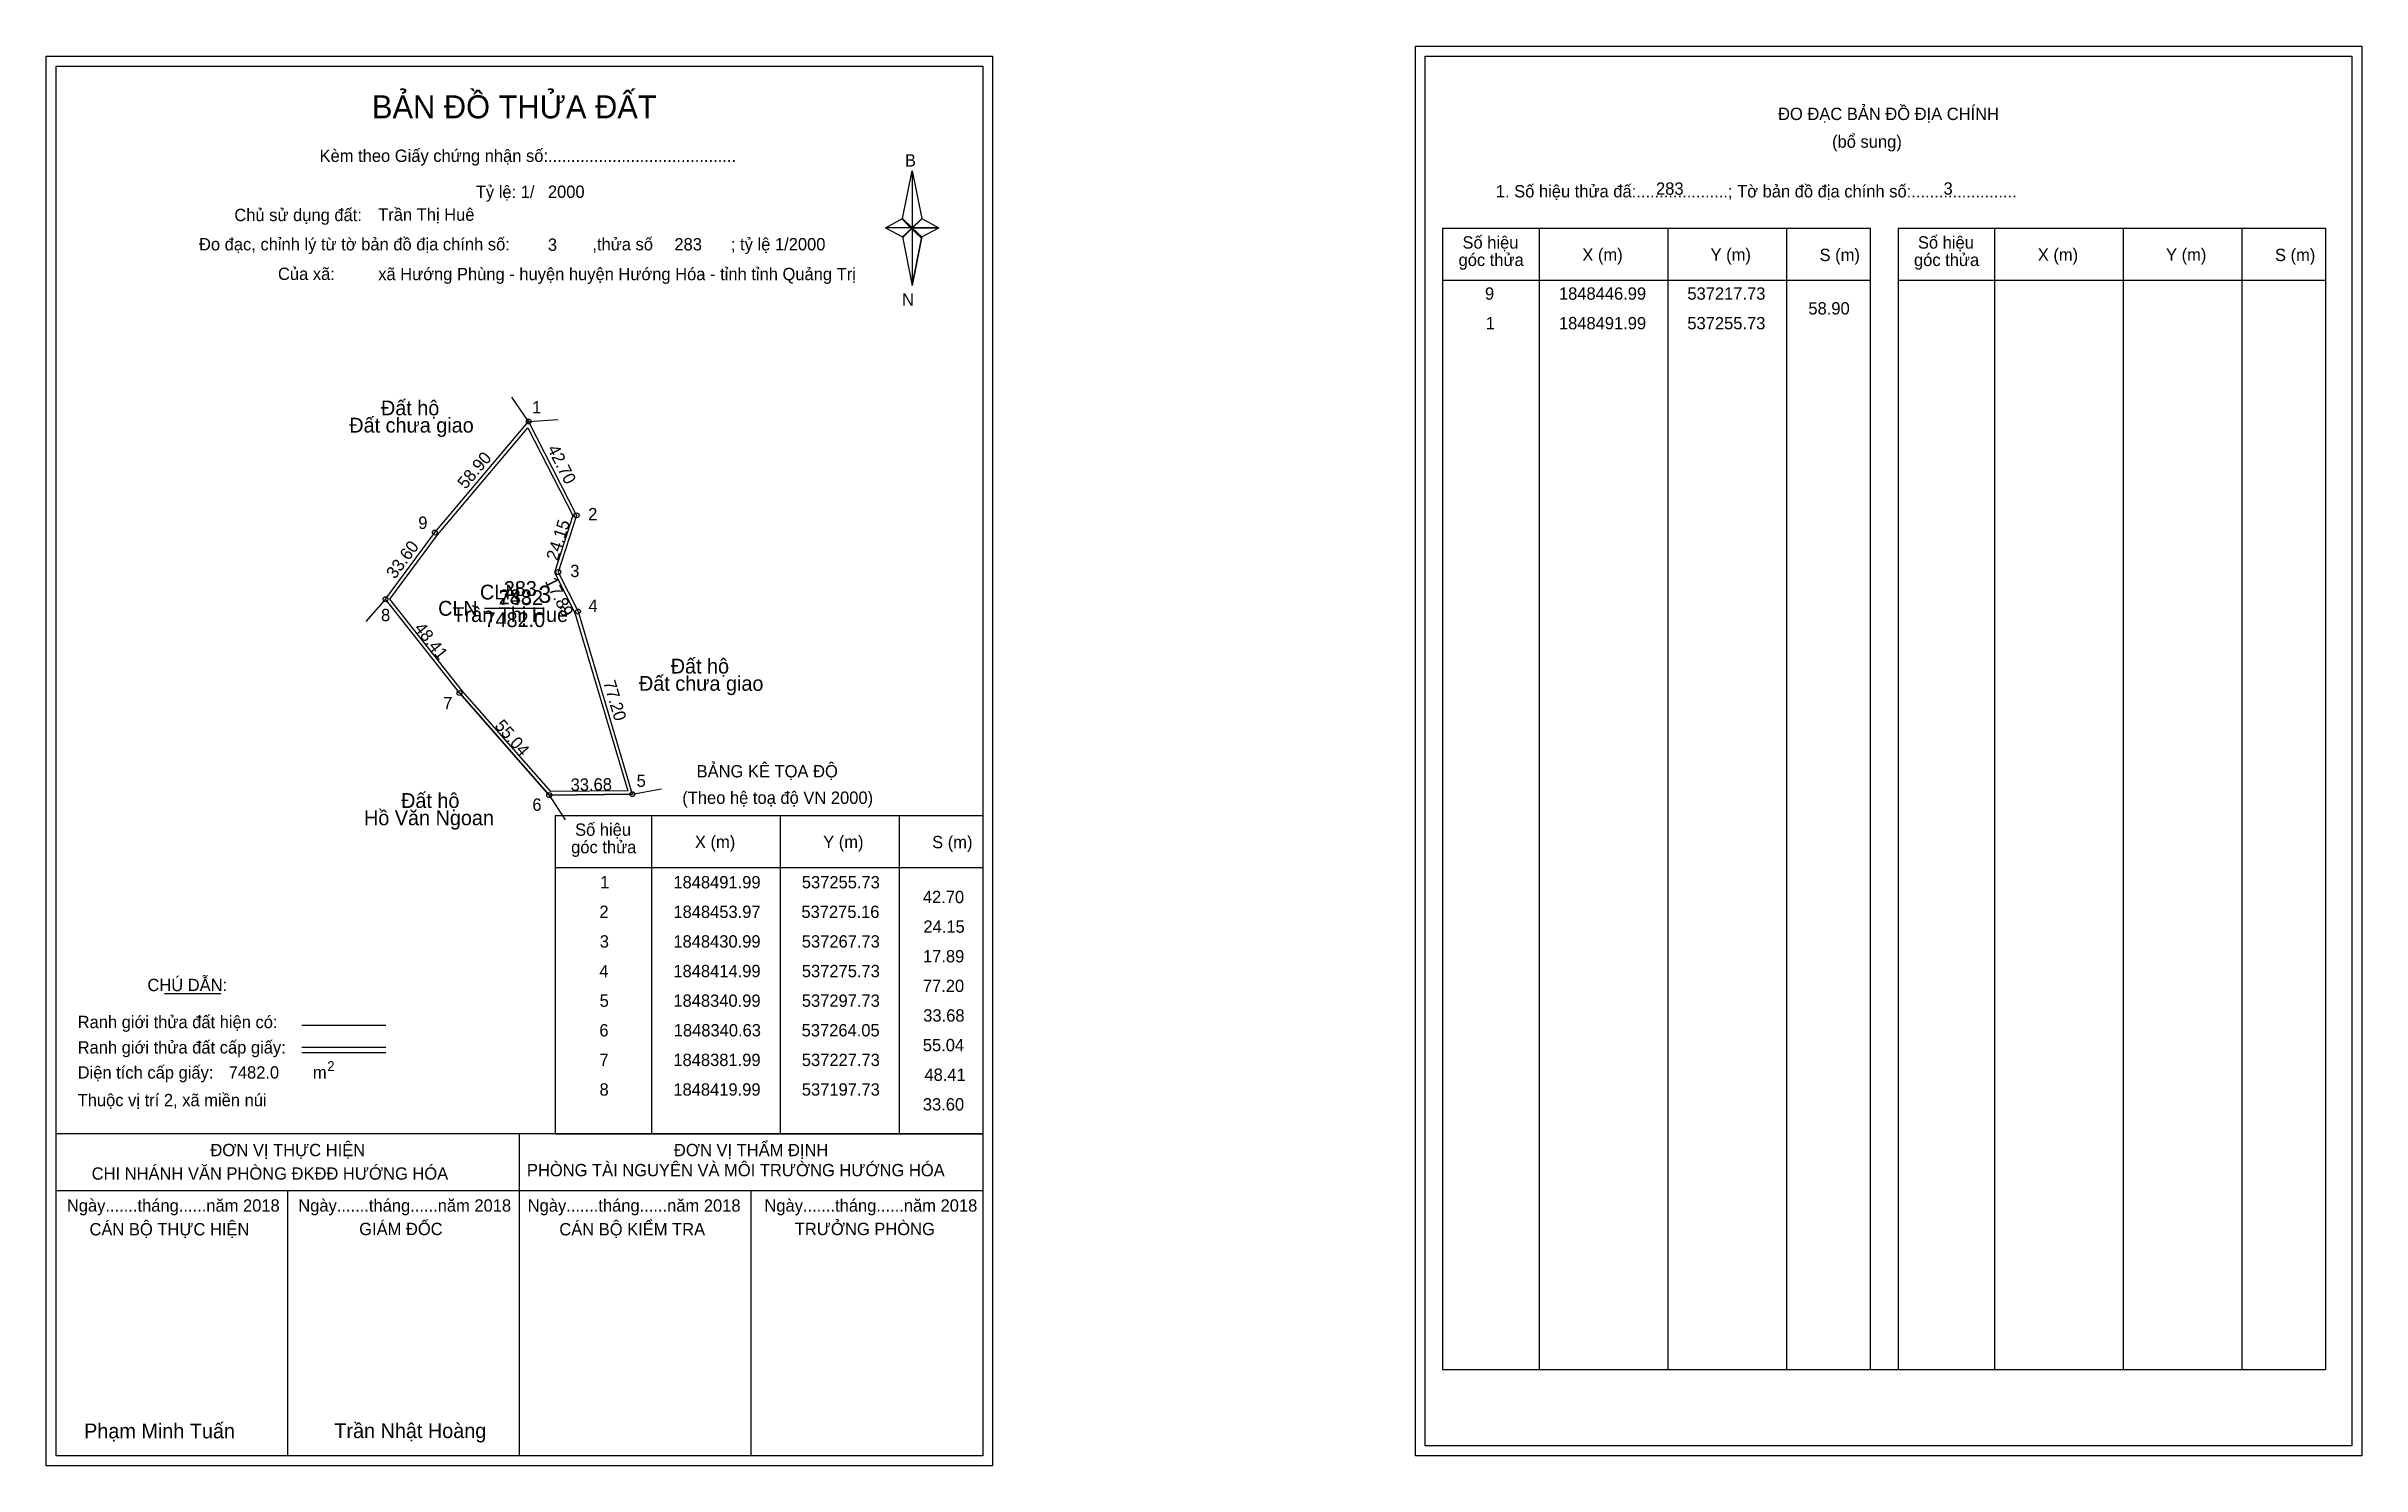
# Model space of a CAD drawing. Extents: x 537060 to 537998, y 1848069 to 1848644.
import ezdxf

# ---------------------------------------------------------------- set-up
doc = ezdxf.new("R2010")
doc.units = 0
for name, color, linetype in [('Level 1', 7, 'Continuous'), ('Level 10', 7, 'Continuous'), ('Level 11', 7, 'Continuous'), ('Level 13', 7, 'Continuous'), ('Level 2', 7, 'Continuous'), ('Level 27', 7, 'Continuous'), ('Level 3', 7, 'Continuous'), ('Level 36', 7, 'Continuous'), ('Level 4', 7, 'Continuous'), ('Level 49', 7, 'Continuous'), ('Level 5', 7, 'Continuous'), ('Level 53', 7, 'Continuous'), ('Level 55', 7, 'Continuous'), ('Level 6', 7, 'Continuous'), ('Level 63', 7, 'Continuous'), ('Level 7', 7, 'Continuous'), ('Level 9', 7, 'Continuous')]:
    doc.layers.add(name, color=color, linetype=linetype)

msp = doc.modelspace()

# ---------------------------------------------------------------- linework, layer by layer
at = {"layer": 'Level 1'}
for p, q in [((537064.32, 1848636.04), (537064.32, 1848636.04)), ((537618.97, 1848640.04), (537618.97, 1848640.04)), ((537407.17, 1848574.27), (537411.1, 1848593.55)), ((537411.1, 1848593.55), (537411.1, 1848570.5)), ((537411.1, 1848593.55), (537415.04, 1848574.27)), ((537400.28, 1848570.5), (537407.17, 1848574.27)), ((537407.17, 1848574.27), (537411.1, 1848570.5)), ((537410.81, 1848570.07), (537407.17, 1848573.83)), ((537411.1, 1848570.5), (537407.17, 1848566.82)), ((537410.81, 1848570.07), (537407.17, 1848566.38)), ((537407.17, 1848566.38), (537410.81, 1848570.07)), ((537414.74, 1848573.83), (537410.81, 1848570.07)), ((537410.81, 1848570.07), (537414.74, 1848573.83)), ((537414.74, 1848566.38), (537410.81, 1848570.07)), ((537415.04, 1848574.27), (537411.1, 1848570.5)), ((537411.1, 1848570.5), (537411.1, 1848547.1)), ((537411.1, 1848570.5), (537421.92, 1848570.5)), ((537411.1, 1848570.5), (537415.04, 1848566.82)), ((537415.04, 1848566.82), (537421.92, 1848570.5)), ((537626.03, 1848570.33), (537799.24, 1848570.33)), ((537665.21, 1848107.8), (537665.21, 1848570.33)), ((537717.36, 1848107.8), (537717.36, 1848570.33)), ((537765.3, 1848570.33), (537765.3, 1848107.8)), ((537799.24, 1848570.33), (537799.24, 1848107.8)), ((537810.55, 1848570.33), (537983.75, 1848570.33)), ((537849.73, 1848107.8), (537849.73, 1848570.33)), ((537901.87, 1848107.8), (537901.87, 1848570.33)), ((537949.82, 1848570.33), (537949.82, 1848107.8)), ((537983.75, 1848570.33), (537983.75, 1848107.8)), ((537407.17, 1848566.82), (537411.1, 1848547.1)), ((537415.04, 1848566.82), (537411.1, 1848547.1)), ((537626.03, 1848549.27), (537799.24, 1848549.27)), ((537810.55, 1848549.27), (537983.75, 1848549.27)), ((537266.51, 1848332.38), (537439.71, 1848332.38)), ((537305.69, 1848203.33), (537305.69, 1848332.38)), ((537357.83, 1848203.33), (537357.83, 1848332.38)), ((537405.78, 1848332.38), (537405.78, 1848203.33)), ((537266.51, 1848311.33), (537439.71, 1848311.33)), ((537108.16, 1848260.17), (537130.96, 1848260.17)), ((537163.89, 1848247.36), (537197.91, 1848247.36)), ((537163.89, 1848238.46), (537197.91, 1848238.46)), ((537163.89, 1848236.27), (537197.91, 1848236.27)), ((537277.98, 1848203.33), (537064.32, 1848203.33)), ((537439.71, 1848203.33), (537230.03, 1848203.33)), ((537252.02, 1848072.89), (537252.02, 1848203.33)), ((537266.51, 1848203.33), (537439.71, 1848203.33)), ((537439.72, 1848180.23), (537064.32, 1848180.23)), ((537158.17, 1848072.89), (537158.17, 1848180.23)), ((537345.87, 1848072.89), (537345.87, 1848180.23)), ((537626.03, 1848107.8), (537983.75, 1848107.8)), ((537439.71, 1848072.89), (537439.71, 1848072.89)), ((537994.37, 1848076.89), (537994.37, 1848076.89))]:
    msp.add_line(p, q, dxfattribs=at)
for points in [[(537407.17, 1848574.27), (537411.1, 1848593.55), (537411.1, 1848570.5)], [(537400.28, 1848570.5), (537407.17, 1848566.82), (537411.1, 1848570.5)], [(537411.1, 1848570.5), (537415.04, 1848574.27), (537421.92, 1848570.5)], [(537411.1, 1848570.5), (537411.1, 1848547.1), (537415.04, 1848566.82)]]:
    msp.add_lwpolyline(points, close=True, dxfattribs=at)
at = {"layer": 'Level 10'}
for p, q in [((537227.73, 1848381.99), (537264.05, 1848340.63)), ((537264.05, 1848340.63), (537297.73, 1848340.99))]:
    msp.add_line(p, q, dxfattribs=at)
for points in [[(537297.73, 1848340.99), (537264.05, 1848340.63), (537227.73, 1848381.99), (537197.73, 1848419.99), (537217.73, 1848446.99), (537255.73, 1848491.99), (537275.16, 1848453.97), (537267.73, 1848430.99), (537275.73, 1848414.99)], [(537295.86, 1848342.37), (537264.68, 1848342.04), (537228.81, 1848382.89), (537199.49, 1848420.02), (537218.83, 1848446.12), (537255.44, 1848489.48), (537273.65, 1848453.85), (537266.22, 1848430.88), (537274.42, 1848414.47)]]:
    msp.add_lwpolyline(points, close=True, dxfattribs=at)
at = {"layer": 'Level 11'}
for centre in [(537255.73, 1848491.99), (537217.73, 1848446.99), (537275.16, 1848453.97), (537267.73, 1848430.99), (537197.73, 1848419.99), (537275.73, 1848414.99), (537227.73, 1848381.99), (537264.05, 1848340.63), (537297.73, 1848340.99), (537297.73, 1848340.99)]:
    msp.add_circle(centre, 1, dxfattribs=at)
at = {"layer": 'Level 27'}
for p, q in [((537255.73, 1848491.99), (537248.96, 1848501.9)), ((537255.73, 1848491.99), (537267.7, 1848492.79)), ((537197.73, 1848419.99), (537189.78, 1848411)), ((537264.05, 1848340.63), (537270.59, 1848330.57)), ((537297.73, 1848340.99), (537309.54, 1848343.14))]:
    msp.add_line(p, q, dxfattribs=at)
at = {"layer": 'Level 3'}
for p, q in [((537626.03, 1848570.33), (537626.03, 1848107.8)), ((537810.55, 1848570.33), (537810.55, 1848107.8)), ((537266.51, 1848332.38), (537266.51, 1848203.33))]:
    msp.add_line(p, q, dxfattribs=at)
at = {"layer": 'Level 63'}
for points in [[(537060.32, 1848640.04), (537443.72, 1848640.04), (537443.72, 1848068.89), (537060.32, 1848068.89)], [(537064.32, 1848636.04), (537439.72, 1848636.04), (537439.72, 1848072.89), (537064.32, 1848072.89)], [(537614.97, 1848644.04), (537998.37, 1848644.04), (537998.37, 1848072.89), (537614.97, 1848072.89)], [(537618.97, 1848640.04), (537994.37, 1848640.04), (537994.37, 1848076.89), (537618.97, 1848076.89)]]:
    msp.add_lwpolyline(points, close=True, dxfattribs=at)
at = {"layer": 'Level 9'}
msp.add_line((537237.85, 1848416.31), (537261.93, 1848416.31), dxfattribs=at)

# ---------------------------------------------------------------- texts
at = {"layer": 'Level 1'}
for s, height, p in [('BẢN ĐỒ THỬA ĐẤT', 9.3313, (537192.25, 1848614.85)), ('ĐO ĐẠC BẢN ĐỒ ĐỊA CHÍNH', 5, (537761.92, 1848614.16)), ('(bổ sung)', 5, (537783.8, 1848602.92)), ('Kèm theo Giấy chứng nhận số:.........................................', 5, (537171.02, 1848597.19)), ('B', 5, (537408.19, 1848595.31)), ('1. Số hiệu thửa đấ:....................; Tờ bản đồ địa chính số:.......................', 5, (537647.58, 1848582.8)), ('Chủ sử dụng đất:', 5, (537136.5, 1848573.2)), ('Đo đạc, chỉnh lý từ tờ bản đồ địa chính số:                  ,thửa số                 ; tỷ lệ 1/2000', 5, (537122.18, 1848561.34)), ('góc thửa', 5, (537632.48, 1848555)), ('Số hiệu', 5, (537634.06, 1848562.06)), ('X (m)', 5, (537682.63, 1848557.11)), ('Y (m)', 5, (537734.58, 1848557.11)), ('S (m)', 5, (537778.74, 1848557.01)), ('góc thửa', 5, (537816.99, 1848555)), ('Số hiệu', 5, (537818.58, 1848562.06)), ('X (m)', 5, (537867.14, 1848557.11)), ('Y (m)', 5, (537919.1, 1848557.11)), ('S (m)', 5, (537963.25, 1848557.01)), ('Của xã:', 5, (537154.18, 1848549.34)), ('N', 5, (537406.99, 1848538.97)), ('BẢNG KÊ TỌA ĐỘ', 5, (537323.78, 1848347.79)), ('(Theo hệ toạ độ VN 2000)', 5, (537317.97, 1848337.07)), ('Số hiệu', 5, (537274.54, 1848324.12)), ('góc thửa', 5, (537272.96, 1848317.06)), ('X (m)', 5, (537323.1, 1848319.17)), ('Y (m)', 5, (537375.06, 1848319.17)), ('S (m)', 5, (537419.21, 1848319.07)), ('CHÚ DẪN:', 5, (537101.28, 1848261.18)), ('Ranh giới thửa đất hiện có:', 5, (537073.02, 1848246.18)), ('Ranh giới thửa đất cấp giấy:', 5, (537073.02, 1848235.9)), ('2', 4, (537174.12, 1848228.8)), ('Diện tích cấp giấy:', 5, (537073.02, 1848225.74)), ('m', 5, (537168.33, 1848225.78)), ('Thuộc vị trí 2, xã miền núi', 5, (537073.02, 1848214.54)), ('ĐƠN VỊ THỰC HIỆN', 5, (537126.79, 1848194.3)), ('ĐƠN VỊ THẨM ĐỊNH', 5, (537314.59, 1848194.3)), ('CHI NHÁNH VĂN PHÒNG ĐKĐĐ HƯỚNG HÓA', 5, (537078.7, 1848184.78)), ('PHÒNG TÀI NGUYÊN VÀ MÔI TRƯỜNG HƯỚNG HÓA', 5, (537255.04, 1848186.16)), ('Ngày.......tháng......năm 2018', 5, (537068.65, 1848171.83)), ('Ngày.......tháng......năm 2018', 5, (537162.4, 1848171.83)), ('Ngày.......tháng......năm 2018', 5, (537255.35, 1848171.83)), ('Ngày.......tháng......năm 2018', 5, (537351.26, 1848171.83)), ('CÁN BỘ THỰC HIỆN', 5, (537077.82, 1848162.2)), ('GIÁM ĐỐC', 5, (537187.08, 1848162.32)), ('CÁN BỘ KIỂM TRA', 5, (537268.16, 1848162.2)), ('TRƯỞNG PHÒNG', 5, (537363.54, 1848162.32)), ('Phạm Minh Tuấn', 6, (537075.64, 1848079.97)), ('Trần Nhật Hoàng', 6, (537177.02, 1848080.07))]:
    msp.add_text(s, height=height, dxfattribs=at).set_placement(p)
at = {"layer": 'Level 11'}
msp.add_text('Tỷ lệ: 1/', height=5, dxfattribs=at).set_placement((537234.33, 1848582.56))
at = {"layer": 'Level 13'}
for s, p in [('283', (537243.61, 1848417.91)), ('CLN', (537219.06, 1848413.31)), ('7482.0', (537237.86, 1848408.71))]:
    msp.add_text(s, height=6, dxfattribs=at).set_placement(p)
at = {"layer": 'Level 2'}
msp.add_text('Trần Thị Huê', height=6, dxfattribs=at).set_placement((537224.88, 1848410.76))
at = {"layer": 'Level 3'}
msp.add_text('CLN', height=6, dxfattribs=at).set_placement((537236.02, 1848419.88))
at = {"layer": 'Level 36'}
for s, p in [('Đất hộ', (537195.91, 1848494.51)), ('Đất chưa giao', (537183.06, 1848487.51)), ('Đất hộ', (537313.29, 1848389.89)), ('Đất chưa giao', (537300.43, 1848382.89)), ('Đất hộ', (537204.05, 1848335.42)), ('Hồ Văn Ngoan', (537189.03, 1848328.42))]:
    msp.add_text(s, height=6, dxfattribs=at).set_placement(p)
at = {"layer": 'Level 4'}
msp.add_text('283', height=6, dxfattribs=at).set_placement((537245.67, 1848421.32))
at = {"layer": 'Level 49'}
for s, rotation, p in [('58.90', 49.82077, (537230.23, 1848464.27)), ('42.70', 297.06916, (537263.15, 1848480.99)), ('24.15', 72.0827, (537267.44, 1848435.3)), ('33.60', 53.47114, (537201.58, 1848427.87)), ('17.89', 296.56505, (537262.18, 1848427.33)), ('48.41', 308.29016, (537209.12, 1848408.15)), ('77.20', 286.55707, (537285.93, 1848386.29)), ('55.04', 311.28776, (537241.69, 1848368.51)), ('33.68', 0.6124, (537272.77, 1848342.32))]:
    msp.add_text(s, height=5, rotation=rotation, dxfattribs=at).set_placement(p)
at = {"layer": 'Level 5'}
msp.add_text('7482', height=6, dxfattribs=at).set_placement((537243.67, 1848417.62))
at = {"layer": 'Level 53'}
for s, p in [('9', (537643.18, 1848541.35)), ('1848446.99', (537673.14, 1848541.35)), ('537217.73', (537725.18, 1848541.35)), ('1', (537643.48, 1848529.35)), ('1848491.99', (537673.14, 1848529.35)), ('537255.73', (537725.18, 1848529.35)), ('58.90', (537774.21, 1848535.35)), ('1', (537284.71, 1848302.83)), ('1848491.99', (537314.37, 1848302.83)), ('537255.73', (537366.41, 1848302.83)), ('42.70', (537415.44, 1848296.83)), ('2', (537284.41, 1848290.83)), ('1848453.97', (537314.38, 1848290.83)), ('537275.16', (537366.24, 1848290.83)), ('24.15', (537415.67, 1848284.83)), ('3', (537284.56, 1848278.83)), ('1848430.99', (537314.37, 1848278.83)), ('537267.73', (537366.41, 1848278.83)), ('4', (537284.38, 1848266.83)), ('1848414.99', (537314.37, 1848266.83)), ('537275.73', (537366.41, 1848266.83)), ('17.89', (537415.49, 1848272.83)), ('77.20', (537415.44, 1848260.83)), ('5', (537284.5, 1848254.83)), ('1848340.99', (537314.37, 1848254.83)), ('537297.73', (537366.41, 1848254.83)), ('33.68', (537415.6, 1848248.83)), ('6', (537284.39, 1848242.83)), ('1848340.63', (537314.52, 1848242.83)), ('537264.05', (537366.34, 1848242.83)), ('55.04', (537415.43, 1848236.83)), ('7', (537284.42, 1848230.83)), ('1848381.99', (537314.37, 1848230.83)), ('537227.73', (537366.41, 1848230.83)), ('8', (537284.46, 1848218.83)), ('1848419.99', (537314.37, 1848218.83)), ('537197.73', (537366.41, 1848218.83)), ('48.41', (537416.09, 1848224.83)), ('33.60', (537415.44, 1848212.83))]:
    msp.add_text(s, height=5, dxfattribs=at).set_placement(p)
at = {"layer": 'Level 55'}
for s, height, p in [('1', 0.8, (537255.51, 1848491.99)), ('0', 0.22, (537255.65, 1848491.77)), ('0', 0.22, (537255.65, 1848491.77)), ('0', 0.22, (537255.65, 1848491.77)), ('9', 0.8, (537217.46, 1848446.99)), ('2', 0.8, (537274.89, 1848453.97)), ('0', 0.22, (537275.08, 1848453.75)), ('0', 0.22, (537217.65, 1848446.77)), ('0', 0.22, (537217.65, 1848446.77)), ('3', 0.8, (537267.48, 1848430.99)), ('0', 0.22, (537267.65, 1848430.77)), ('8', 0.8, (537197.47, 1848419.99)), ('0', 0.22, (537197.65, 1848419.77)), ('0', 0.22, (537197.65, 1848419.77)), ('0', 0.22, (537197.65, 1848419.77)), ('0', 0.22, (537197.65, 1848419.77)), ('4', 0.8, (537275.45, 1848414.99)), ('0', 0.22, (537275.65, 1848414.77)), ('7', 0.8, (537227.46, 1848381.99)), ('0', 0.22, (537227.65, 1848381.77)), ('0', 0.22, (537227.65, 1848381.77)), ('6', 0.8, (537263.78, 1848340.63)), ('0', 0.22, (537263.97, 1848340.41)), ('0', 0.22, (537263.97, 1848340.41)), ('5', 0.8, (537297.47, 1848340.99)), ('0', 0.22, (537297.65, 1848340.77))]:
    msp.add_text(s, height=height, dxfattribs=at).set_placement(p)
at = {"layer": 'Level 6'}
for s, p in [('283', (537712.48, 1848583.88)), ('3', (537828.97, 1848583.92)), ('2000', (537263.53, 1848582.6)), ('Trần Thị Huê', (537194.77, 1848573.34)), ('3', (537263.52, 1848561.16)), ('283', (537314.78, 1848561.32)), ('xã Hướng Phùng - huyện huyện Hướng Hóa - tỉnh tỉnh Quảng Trị', (537194.79, 1848549.26)), ('7482.0', (537134.2, 1848225.75))]:
    msp.add_text(s, height=5, dxfattribs=at).set_placement(p)
at = {"layer": 'Level 7'}
msp.add_text('3', height=7, dxfattribs=at).set_placement((537259.7, 1848418.5))
at = {"layer": 'Level 9'}
for s, p in [('1', (537257.13, 1848495.25)), ('9', (537211.02, 1848448.46)), ('2', (537279.85, 1848451.98)), ('3', (537272.57, 1848428.97)), ('4', (537279.96, 1848414.84)), ('8', (537195.92, 1848411.09)), ('7', (537221.13, 1848375.39)), ('5', (537299.48, 1848343.94)), ('6', (537257.24, 1848334.27))]:
    msp.add_text(s, height=5, dxfattribs=at).set_placement(p)

doc.saveas('drawing.dxf')
